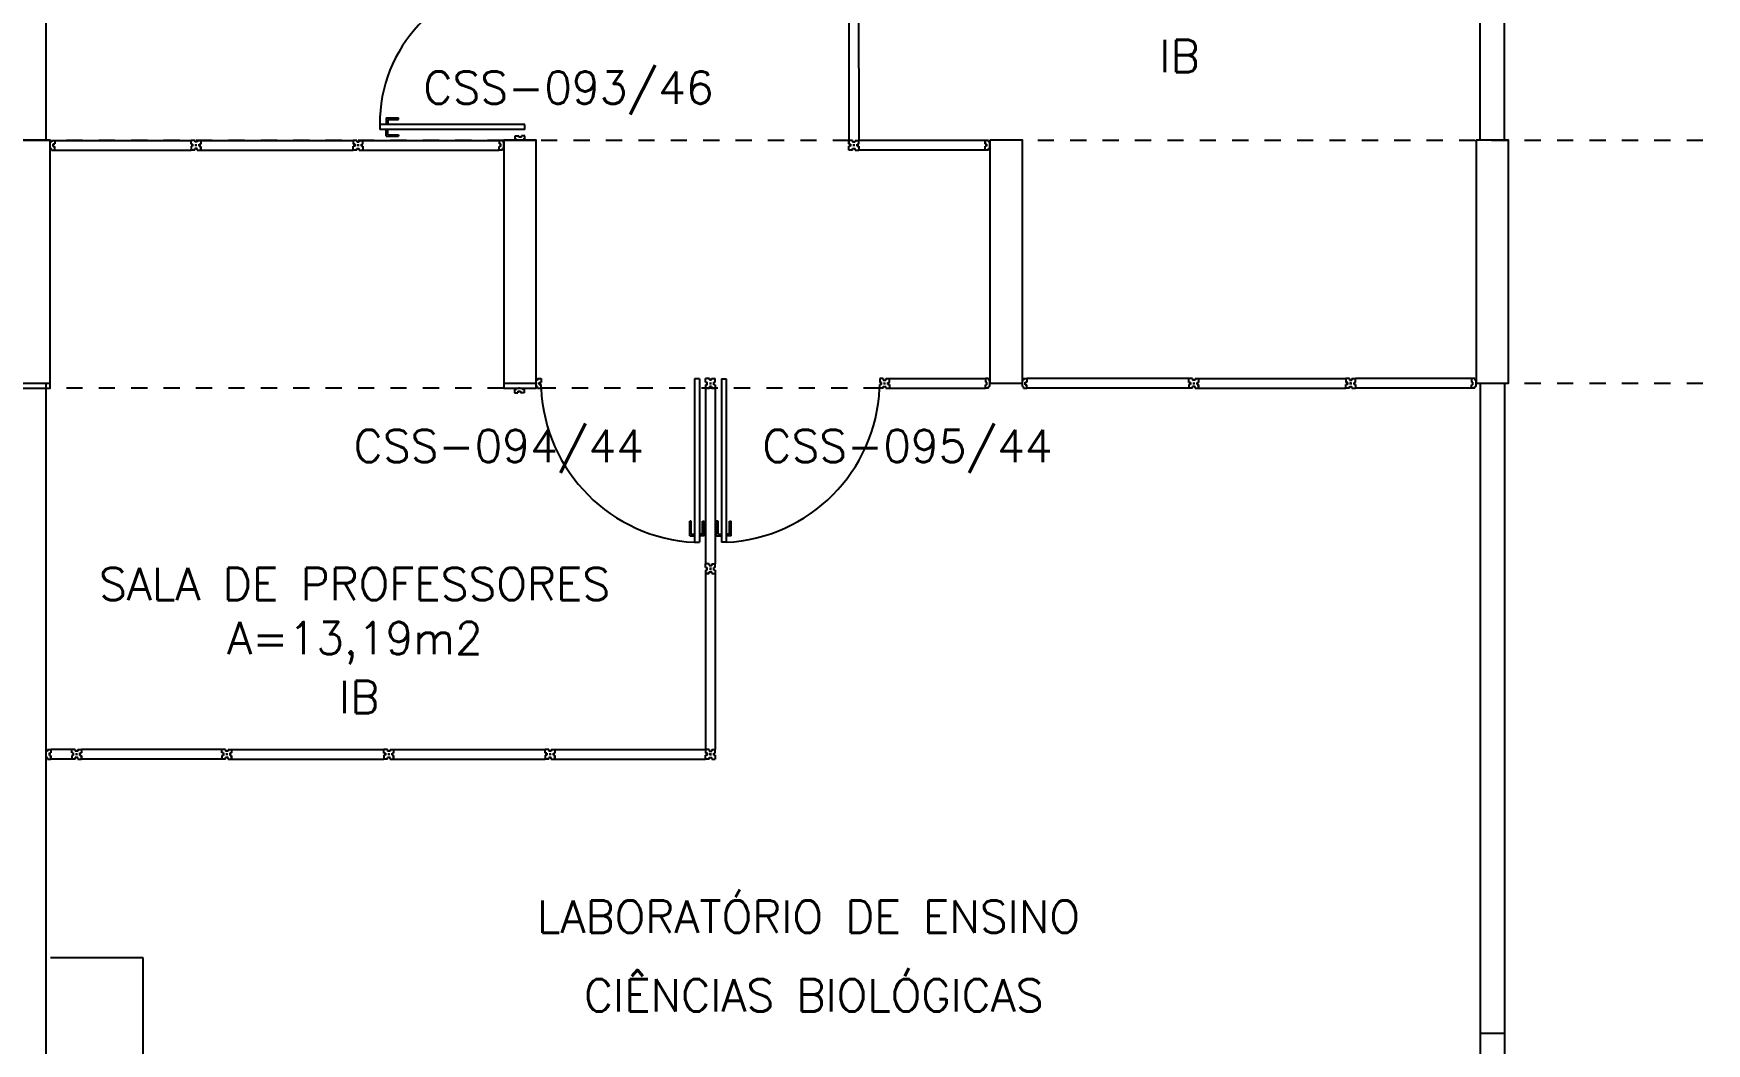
# Model space of a CAD drawing. Extents: x -248 to -11, y 347 to 447.
# Drawn here: x -144.17 to -133.84, y 401.5 to 407.74 of the extents above; entities that cross this region are included whole.
import ezdxf
from ezdxf.enums import TextEntityAlignment as Align

# ---------------------------------------------------------------- set-up
doc = ezdxf.new("R2010")
doc.units = 0
doc.header["$LTSCALE"] = 0.02
doc.header["$MEASUREMENT"] = 0
doc.linetypes.add('HIDDEN2', pattern=[0.1875, 0.125, -0.0625])
doc.layers.get('0').update_dxf_attribs({"linetype": 'CONTINUOUS'})
for name, color, linetype in [('ALV', 2, 'CONTINUOUS'), ('AREA', 2, 'CONTINUOUS'), ('BANC', 2, 'CONTINUOUS'), ('DIV', 2, 'CONTINUOUS'), ('ESQ', 1, 'CONTINUOUS'), ('ESTR', 3, 'CONTINUOUS'), ('PROJ', 1, 'HIDDEN2'), ('TEXT_CENTRO_CUSTO', 1, 'CONTINUOUS'), ('TEXTO', 2, 'CONTINUOUS'), ('TEXTO-ENDEREÇO', 2, 'CONTINUOUS')]:
    doc.layers.add(name, color=color, linetype=linetype)
doc.styles.add('UNB-100', font='simplex.shx', dxfattribs={"height": 0.2})
doc.styles.add('UNB-100-1', font='simplex.shx', dxfattribs={"height": 0.2})

# ---------------------------------------------------------------- blocks, each defined once
blk = doc.blocks.new('PILAR-SSS')
blk.add_lwpolyline([(0.003, -26.452), (0.003, -27.952), (0.203, -27.952), (0.203, -26.452)], close=True)

msp = doc.modelspace()

# ---------------------------------------------------------------- linework, layer by layer
at = {"layer": 'ALV'}
for p, q in [((-135.091, 407.077), (-135.091, 412.234)), ((-135.241, 407.077), (-135.241, 412.084)), ((-144.091, 407.077), (-144.091, 410.364)), ((-144.091, 390.567), (-144.091, 405.578)), ((-144.091, 390.567), (-144.091, 405.547))]:
    msp.add_line(p, q, dxfattribs=at)
at = {"layer": 'BANC'}
for p, q in [((-143.491, 402.032), (-144.063, 402.032)), ((-143.491, 399.207), (-143.491, 402.032))]:
    msp.add_line(p, q, dxfattribs=at)
at = {"layer": 'DIV'}
for p, q in [((-139.137, 408.077), (-139.136, 407.077)), ((-139.077, 408.077), (-139.076, 407.077)), ((-141.137, 407.174), (-142.032, 407.174)), ((-142.032, 407.174), (-142.032, 407.144)), ((-141.137, 407.144), (-142.032, 407.144)), ((-141.992, 407.216), (-141.992, 407.174)), ((-141.992, 407.216), (-141.917, 407.216)), ((-141.992, 407.102), (-141.992, 407.144)), ((-141.982, 407.206), (-141.982, 407.174)), ((-141.982, 407.206), (-141.917, 407.206)), ((-141.982, 407.112), (-141.982, 407.144)), ((-141.917, 407.206), (-141.917, 407.216)), ((-141.137, 407.144), (-141.137, 407.174)), ((-144.072, 407.047), (-144.061, 407.047)), ((-144.066, 407.067), (-144.058, 407.067)), ((-144.066, 407.048), (-144.066, 407.067)), ((-144.066, 407.042), (-144.066, 407.053)), ((-144.066, 407.027), (-144.066, 407.048)), ((-144.058, 407.077), (-144.058, 407.067)), ((-144.058, 407.077), (-144.038, 407.077)), ((-144.048, 407.039), (-144.048, 407.055)), ((-144.048, 407.055), (-144.038, 407.055)), ((-144.048, 407.039), (-144.038, 407.039)), ((-144.038, 407.077), (-143.196, 407.077)), ((-144.038, 407.077), (-144.038, 407.055)), ((-144.038, 407.017), (-144.038, 407.039)), ((-143.174, 407.077), (-143.196, 407.077)), ((-143.196, 407.053), (-143.196, 407.077)), ((-143.187, 407.053), (-143.196, 407.053)), ((-143.196, 407.041), (-143.196, 407.017)), ((-143.187, 407.041), (-143.196, 407.041)), ((-143.187, 407.053), (-143.187, 407.041)), ((-143.174, 407.077), (-143.174, 407.067)), ((-143.158, 407.067), (-143.174, 407.067)), ((-143.161, 407.047), (-143.172, 407.047)), ((-143.172, 407.047), (-143.161, 407.047)), ((-143.166, 407.054), (-143.166, 407.042)), ((-143.166, 407.053), (-143.166, 407.042)), ((-143.166, 407.042), (-143.166, 407.053)), ((-143.158, 407.077), (-143.158, 407.067)), ((-143.158, 407.077), (-143.136, 407.077)), ((-143.146, 407.053), (-143.146, 407.041)), ((-143.146, 407.053), (-143.136, 407.053)), ((-143.146, 407.041), (-143.146, 407.053)), ((-143.146, 407.053), (-143.136, 407.053)), ((-143.146, 407.041), (-143.136, 407.041)), ((-143.146, 407.041), (-143.136, 407.041)), ((-143.136, 407.077), (-142.196, 407.077)), ((-143.136, 407.077), (-143.136, 407.053)), ((-143.136, 407.017), (-143.136, 407.041)), ((-143.136, 407.038), (-143.136, 407.02)), ((-143.136, 407.017), (-143.136, 407.038)), ((-142.196, 407.077), (-142.196, 407.053)), ((-142.174, 407.077), (-142.196, 407.077)), ((-142.187, 407.053), (-142.196, 407.053)), ((-142.184, 407.053), (-142.196, 407.053)), ((-142.196, 407.017), (-142.196, 407.041)), ((-142.187, 407.041), (-142.196, 407.041)), ((-142.184, 407.041), (-142.196, 407.041)), ((-142.184, 407.041), (-142.184, 407.053)), ((-142.174, 407.077), (-142.174, 407.067)), ((-142.174, 407.067), (-142.158, 407.067)), ((-142.173, 407.047), (-142.159, 407.047)), ((-142.171, 407.047), (-142.161, 407.047)), ((-142.166, 407.054), (-142.166, 407.041)), ((-142.166, 407.042), (-142.166, 407.053)), ((-142.158, 407.077), (-142.158, 407.067)), ((-142.158, 407.077), (-142.136, 407.077)), ((-142.145, 407.053), (-142.136, 407.053)), ((-142.145, 407.041), (-142.145, 407.053)), ((-142.145, 407.041), (-142.136, 407.041)), ((-142.136, 407.077), (-141.294, 407.077)), ((-142.136, 407.053), (-142.136, 407.077)), ((-142.136, 407.041), (-142.136, 407.017)), ((-141.992, 407.102), (-141.917, 407.102)), ((-141.982, 407.112), (-141.917, 407.112)), ((-141.917, 407.112), (-141.917, 407.102)), ((-141.274, 407.077), (-141.294, 407.077)), ((-141.294, 407.077), (-141.294, 407.055)), ((-141.285, 407.055), (-141.294, 407.055)), ((-141.285, 407.039), (-141.294, 407.039)), ((-141.294, 407.017), (-141.294, 407.039)), ((-141.285, 407.039), (-141.285, 407.055)), ((-141.274, 407.077), (-141.274, 407.067)), ((-141.266, 407.067), (-141.274, 407.067)), ((-141.261, 407.047), (-141.272, 407.047)), ((-141.266, 407.048), (-141.266, 407.067)), ((-141.266, 407.042), (-141.266, 407.053)), ((-141.266, 407.027), (-141.266, 407.048)), ((-141.196, 407.105), (-141.174, 407.105)), ((-141.196, 407.085), (-141.196, 407.105)), ((-141.196, 407.085), (-141.186, 407.085)), ((-141.186, 407.077), (-141.186, 407.085)), ((-141.166, 407.077), (-141.186, 407.077)), ((-141.174, 407.096), (-141.174, 407.105)), ((-141.158, 407.096), (-141.174, 407.096)), ((-141.161, 407.077), (-141.171, 407.077)), ((-141.166, 407.072), (-141.166, 407.083)), ((-141.146, 407.077), (-141.166, 407.077)), ((-141.136, 407.105), (-141.158, 407.105)), ((-141.158, 407.096), (-141.158, 407.105)), ((-141.146, 407.077), (-141.146, 407.085)), ((-141.136, 407.085), (-141.146, 407.085)), ((-141.136, 407.085), (-141.136, 407.105)), ((-139.136, 407.077), (-139.136, 407.056)), ((-139.114, 407.077), (-139.136, 407.077)), ((-139.136, 407.077), (-139.136, 407.053)), ((-139.136, 407.056), (-139.136, 407.074)), ((-139.127, 407.053), (-139.136, 407.053)), ((-139.127, 407.053), (-139.136, 407.053)), ((-139.136, 407.017), (-139.136, 407.041)), ((-139.127, 407.041), (-139.136, 407.041)), ((-139.127, 407.041), (-139.136, 407.041)), ((-139.127, 407.053), (-139.127, 407.041)), ((-139.127, 407.041), (-139.127, 407.053)), ((-139.114, 407.077), (-139.114, 407.067)), ((-139.114, 407.067), (-139.098, 407.067)), ((-139.101, 407.047), (-139.112, 407.047)), ((-139.112, 407.047), (-139.101, 407.047)), ((-139.106, 407.053), (-139.106, 407.042)), ((-139.106, 407.042), (-139.106, 407.053)), ((-139.098, 407.077), (-139.076, 407.077)), ((-139.098, 407.077), (-139.098, 407.067)), ((-139.086, 407.053), (-139.076, 407.053)), ((-139.086, 407.041), (-139.086, 407.053)), ((-139.086, 407.041), (-139.076, 407.041)), ((-139.076, 407.053), (-139.076, 407.077)), ((-138.296, 407.077), (-139.076, 407.077)), ((-139.076, 407.041), (-139.076, 407.017)), ((-138.296, 407.077), (-138.296, 407.053)), ((-138.274, 407.077), (-138.296, 407.077)), ((-138.296, 407.077), (-138.296, 407.056)), ((-138.296, 407.056), (-138.296, 407.074)), ((-138.287, 407.053), (-138.296, 407.053)), ((-138.287, 407.053), (-138.296, 407.053)), ((-138.296, 407.017), (-138.296, 407.041)), ((-138.287, 407.041), (-138.296, 407.041)), ((-138.287, 407.041), (-138.296, 407.041)), ((-138.287, 407.041), (-138.287, 407.053)), ((-138.287, 407.053), (-138.287, 407.041)), ((-138.274, 407.077), (-138.274, 407.067)), ((-138.274, 407.067), (-138.266, 407.067)), ((-138.272, 407.047), (-138.261, 407.047)), ((-138.261, 407.047), (-138.272, 407.047)), ((-138.266, 407.027), (-138.266, 407.067)), ((-144.066, 407.027), (-144.058, 407.027)), ((-144.058, 407.017), (-144.058, 407.027)), ((-144.058, 407.017), (-144.038, 407.017)), ((-144.038, 407.017), (-143.196, 407.017)), ((-143.174, 407.017), (-143.196, 407.017)), ((-143.174, 407.017), (-143.174, 407.027)), ((-143.158, 407.027), (-143.174, 407.027)), ((-143.158, 407.017), (-143.158, 407.027)), ((-143.158, 407.017), (-143.136, 407.017)), ((-143.136, 407.017), (-142.196, 407.017)), ((-142.174, 407.017), (-142.196, 407.017)), ((-142.174, 407.027), (-142.158, 407.027)), ((-142.174, 407.017), (-142.174, 407.027)), ((-142.158, 407.017), (-142.158, 407.027)), ((-142.158, 407.017), (-142.136, 407.017)), ((-142.136, 407.017), (-141.294, 407.017)), ((-141.274, 407.017), (-141.294, 407.017)), ((-141.274, 407.017), (-141.274, 407.027)), ((-141.266, 407.027), (-141.274, 407.027)), ((-139.114, 407.017), (-139.136, 407.017)), ((-139.114, 407.017), (-139.114, 407.027)), ((-139.114, 407.027), (-139.098, 407.027)), ((-139.098, 407.017), (-139.098, 407.027)), ((-139.098, 407.017), (-139.076, 407.017)), ((-138.296, 407.017), (-139.076, 407.017)), ((-138.274, 407.017), (-138.296, 407.017)), ((-138.274, 407.027), (-138.266, 407.027)), ((-138.274, 407.017), (-138.274, 407.027)), ((-141.058, 405.597), (-141.066, 405.597)), ((-141.058, 405.607), (-141.036, 405.607)), ((-141.058, 405.607), (-141.058, 405.597)), ((-141.036, 405.607), (-141.036, 405.583)), ((-140.089, 405.606), (-140.089, 404.596)), ((-140.059, 405.606), (-140.089, 405.606)), ((-140.059, 405.606), (-140.059, 404.596)), ((-139.997, 405.607), (-140.021, 405.607)), ((-140.021, 405.585), (-140.021, 405.607)), ((-140.021, 405.585), (-140.021, 405.607)), ((-139.997, 405.607), (-140.021, 405.607)), ((-139.997, 405.598), (-139.997, 405.607)), ((-139.997, 405.598), (-139.997, 405.607)), ((-139.997, 405.598), (-139.985, 405.598)), ((-139.985, 405.598), (-139.997, 405.598)), ((-139.985, 405.607), (-139.961, 405.607)), ((-139.985, 405.598), (-139.985, 405.607)), ((-139.985, 405.607), (-139.961, 405.607)), ((-139.985, 405.598), (-139.985, 405.607)), ((-139.961, 405.585), (-139.961, 405.607)), ((-139.961, 405.585), (-139.961, 405.607)), ((-139.923, 405.606), (-139.923, 404.596)), ((-139.923, 405.606), (-139.893, 405.606)), ((-139.893, 405.606), (-139.893, 404.596)), ((-138.924, 405.607), (-138.946, 405.607)), ((-138.946, 405.607), (-138.946, 405.583)), ((-138.924, 405.607), (-138.924, 405.597)), ((-138.924, 405.597), (-138.908, 405.597)), ((-138.908, 405.607), (-138.886, 405.607)), ((-138.908, 405.607), (-138.908, 405.597)), ((-138.886, 405.583), (-138.886, 405.607)), ((-138.886, 405.607), (-138.294, 405.607)), ((-138.294, 405.607), (-138.294, 405.585)), ((-138.274, 405.607), (-138.294, 405.607)), ((-138.274, 405.607), (-138.274, 405.597)), ((-138.266, 405.597), (-138.274, 405.597)), ((-138.266, 405.578), (-138.266, 405.597)), ((-138.066, 405.578), (-138.066, 405.597)), ((-138.066, 405.597), (-138.058, 405.597)), ((-138.058, 405.607), (-138.038, 405.607)), ((-138.058, 405.607), (-138.058, 405.597)), ((-138.038, 405.607), (-138.038, 405.585)), ((-137.038, 405.607), (-138.038, 405.607)), ((-137.038, 405.583), (-137.038, 405.607)), ((-137.016, 405.607), (-137.038, 405.607)), ((-137.016, 405.607), (-137.016, 405.597)), ((-137, 405.597), (-137.016, 405.597)), ((-137, 405.607), (-136.978, 405.607)), ((-137, 405.607), (-137, 405.597)), ((-136.978, 405.607), (-136.07, 405.607)), ((-136.978, 405.607), (-136.978, 405.583)), ((-136.048, 405.607), (-136.07, 405.607)), ((-136.07, 405.607), (-136.07, 405.583)), ((-136.048, 405.607), (-136.048, 405.597)), ((-136.048, 405.597), (-136.032, 405.597)), ((-136.032, 405.607), (-136.01, 405.607)), ((-136.032, 405.607), (-136.032, 405.597)), ((-135.294, 405.607), (-136.01, 405.607)), ((-136.01, 405.583), (-136.01, 405.607)), ((-135.294, 405.607), (-135.294, 405.585)), ((-135.274, 405.607), (-135.294, 405.607)), ((-135.274, 405.607), (-135.274, 405.597)), ((-135.266, 405.597), (-135.274, 405.597)), ((-135.266, 405.578), (-135.266, 405.597)), ((-141.201, 405.539), (-141.191, 405.539)), ((-141.201, 405.539), (-141.201, 405.519)), ((-141.201, 405.519), (-141.179, 405.519)), ((-141.191, 405.547), (-141.191, 405.539)), ((-141.191, 405.547), (-141.17, 405.547)), ((-141.179, 405.529), (-141.163, 405.529)), ((-141.179, 405.529), (-141.179, 405.519)), ((-141.176, 405.547), (-141.166, 405.547)), ((-141.171, 405.553), (-141.171, 405.542)), ((-141.17, 405.547), (-141.151, 405.547)), ((-141.163, 405.529), (-141.163, 405.519)), ((-141.141, 405.519), (-141.163, 405.519)), ((-141.151, 405.547), (-141.151, 405.539)), ((-141.141, 405.539), (-141.151, 405.539)), ((-141.141, 405.539), (-141.141, 405.519)), ((-141.061, 405.577), (-141.072, 405.577)), ((-141.062, 405.577), (-141.072, 405.577)), ((-141.066, 405.572), (-141.066, 405.583)), ((-141.058, 405.557), (-141.066, 405.557)), ((-141.058, 405.547), (-141.058, 405.557)), ((-141.058, 405.547), (-141.036, 405.547)), ((-141.048, 405.571), (-141.048, 405.583)), ((-141.048, 405.583), (-141.036, 405.583)), ((-141.048, 405.571), (-141.036, 405.571)), ((-141.036, 405.547), (-141.036, 405.571)), ((-140.021, 405.585), (-140.011, 405.585)), ((-140.021, 405.585), (-140.011, 405.585)), ((-140.021, 405.569), (-140.021, 405.547)), ((-140.021, 405.569), (-140.011, 405.569)), ((-140.021, 405.569), (-140.021, 405.547)), ((-140.021, 405.569), (-140.011, 405.569)), ((-140.021, 405.547), (-140.021, 404.463)), ((-140.021, 405.547), (-139.997, 405.547)), ((-140.021, 405.547), (-140, 405.547)), ((-140.021, 405.547), (-139.997, 405.547)), ((-140, 405.547), (-140.018, 405.547)), ((-140.011, 405.569), (-140.011, 405.585)), ((-140.011, 405.569), (-140.011, 405.585)), ((-139.997, 405.557), (-139.997, 405.547)), ((-139.985, 405.557), (-139.997, 405.557)), ((-139.997, 405.557), (-139.997, 405.547)), ((-139.997, 405.557), (-139.985, 405.557)), ((-139.997, 405.557), (-139.997, 405.547)), ((-139.997, 405.557), (-139.985, 405.557)), ((-139.997, 405.557), (-139.997, 405.547)), ((-139.985, 405.557), (-139.997, 405.557)), ((-139.986, 405.577), (-139.996, 405.577)), ((-139.996, 405.577), (-139.986, 405.577)), ((-139.996, 405.577), (-139.986, 405.577)), ((-139.986, 405.577), (-139.996, 405.577)), ((-139.991, 405.583), (-139.991, 405.572)), ((-139.991, 405.572), (-139.991, 405.583)), ((-139.991, 405.583), (-139.991, 405.572)), ((-139.991, 405.572), (-139.991, 405.583)), ((-139.985, 405.557), (-139.985, 405.547)), ((-139.985, 405.557), (-139.985, 405.547)), ((-139.985, 405.557), (-139.985, 405.547)), ((-139.985, 405.557), (-139.985, 405.547)), ((-139.961, 405.547), (-139.985, 405.547)), ((-139.961, 405.547), (-139.985, 405.547)), ((-139.961, 405.547), (-139.982, 405.547)), ((-139.982, 405.547), (-139.964, 405.547)), ((-139.961, 405.585), (-139.971, 405.585)), ((-139.971, 405.569), (-139.971, 405.585)), ((-139.961, 405.585), (-139.971, 405.585)), ((-139.971, 405.569), (-139.971, 405.585)), ((-139.961, 405.569), (-139.971, 405.569)), ((-139.961, 405.569), (-139.971, 405.569)), ((-139.961, 405.569), (-139.961, 405.547)), ((-139.961, 405.569), (-139.961, 405.547)), ((-139.961, 405.547), (-139.961, 404.463)), ((-138.935, 405.583), (-138.946, 405.583)), ((-138.946, 405.547), (-138.946, 405.571)), ((-138.935, 405.571), (-138.946, 405.571)), ((-138.924, 405.547), (-138.946, 405.547)), ((-138.935, 405.571), (-138.935, 405.583)), ((-138.924, 405.557), (-138.908, 405.557)), ((-138.924, 405.547), (-138.924, 405.557)), ((-138.921, 405.577), (-138.911, 405.577)), ((-138.921, 405.577), (-138.911, 405.577)), ((-138.916, 405.572), (-138.916, 405.583)), ((-138.908, 405.547), (-138.908, 405.557)), ((-138.908, 405.547), (-138.886, 405.547)), ((-138.896, 405.571), (-138.896, 405.583)), ((-138.896, 405.583), (-138.886, 405.583)), ((-138.896, 405.571), (-138.886, 405.571)), ((-138.886, 405.571), (-138.886, 405.547)), ((-138.886, 405.547), (-138.294, 405.547)), ((-138.285, 405.585), (-138.294, 405.585)), ((-138.294, 405.547), (-138.294, 405.569)), ((-138.285, 405.569), (-138.294, 405.569)), ((-138.274, 405.547), (-138.294, 405.547)), ((-138.285, 405.569), (-138.285, 405.585)), ((-138.266, 405.557), (-138.274, 405.557)), ((-138.274, 405.547), (-138.274, 405.557)), ((-138.261, 405.577), (-138.272, 405.577)), ((-138.266, 405.572), (-138.266, 405.583)), ((-138.266, 405.557), (-138.266, 405.578)), ((-138.072, 405.577), (-138.061, 405.577)), ((-138.066, 405.572), (-138.066, 405.583)), ((-138.066, 405.557), (-138.066, 405.578)), ((-138.066, 405.557), (-138.058, 405.557)), ((-138.058, 405.547), (-138.058, 405.557)), ((-138.058, 405.547), (-138.038, 405.547)), ((-138.048, 405.585), (-138.038, 405.585)), ((-138.048, 405.569), (-138.048, 405.585)), ((-138.048, 405.569), (-138.038, 405.569)), ((-138.038, 405.547), (-138.038, 405.569)), ((-137.038, 405.547), (-138.038, 405.547)), ((-137.029, 405.583), (-137.038, 405.583)), ((-137.038, 405.571), (-137.038, 405.547)), ((-137.029, 405.571), (-137.038, 405.571)), ((-137.016, 405.547), (-137.038, 405.547)), ((-137.029, 405.583), (-137.029, 405.571)), ((-137.016, 405.547), (-137.016, 405.557)), ((-137, 405.557), (-137.016, 405.557)), ((-137.013, 405.577), (-137.003, 405.577)), ((-137.003, 405.577), (-137.013, 405.577)), ((-137.008, 405.572), (-137.008, 405.583)), ((-137.008, 405.583), (-137.008, 405.572)), ((-137, 405.547), (-137, 405.557)), ((-137, 405.547), (-136.978, 405.547)), ((-136.988, 405.583), (-136.978, 405.583)), ((-136.988, 405.571), (-136.988, 405.583)), ((-136.988, 405.583), (-136.978, 405.583)), ((-136.988, 405.583), (-136.988, 405.571)), ((-136.988, 405.571), (-136.978, 405.571)), ((-136.988, 405.571), (-136.978, 405.571)), ((-136.978, 405.547), (-136.978, 405.571)), ((-136.978, 405.547), (-136.978, 405.568)), ((-136.978, 405.568), (-136.978, 405.55)), ((-136.978, 405.547), (-136.07, 405.547)), ((-136.058, 405.583), (-136.07, 405.583)), ((-136.07, 405.547), (-136.07, 405.571)), ((-136.058, 405.571), (-136.07, 405.571)), ((-136.048, 405.547), (-136.07, 405.547)), ((-136.058, 405.571), (-136.058, 405.583)), ((-136.048, 405.557), (-136.032, 405.557)), ((-136.048, 405.547), (-136.048, 405.557)), ((-136.047, 405.577), (-136.033, 405.577)), ((-136.045, 405.577), (-136.035, 405.577)), ((-136.04, 405.584), (-136.04, 405.571)), ((-136.04, 405.572), (-136.04, 405.583)), ((-136.032, 405.547), (-136.032, 405.557)), ((-136.032, 405.547), (-136.01, 405.547)), ((-136.019, 405.571), (-136.019, 405.583)), ((-136.019, 405.583), (-136.01, 405.583)), ((-136.019, 405.571), (-136.01, 405.571)), ((-136.01, 405.571), (-136.01, 405.547)), ((-135.294, 405.547), (-136.01, 405.547)), ((-135.285, 405.585), (-135.294, 405.585)), ((-135.294, 405.547), (-135.294, 405.569)), ((-135.285, 405.569), (-135.294, 405.569)), ((-135.274, 405.547), (-135.294, 405.547)), ((-135.285, 405.569), (-135.285, 405.585)), ((-135.266, 405.557), (-135.274, 405.557)), ((-135.274, 405.547), (-135.274, 405.557)), ((-135.261, 405.577), (-135.272, 405.577)), ((-135.266, 405.572), (-135.266, 405.583)), ((-135.266, 405.557), (-135.266, 405.578)), ((-140.119, 404.636), (-140.119, 404.726)), ((-140.109, 404.726), (-140.119, 404.726)), ((-140.109, 404.646), (-140.109, 404.726)), ((-140.039, 404.646), (-140.039, 404.726)), ((-140.039, 404.726), (-140.03, 404.726)), ((-140.029, 404.636), (-140.029, 404.726)), ((-139.943, 404.726), (-139.953, 404.726)), ((-139.953, 404.636), (-139.953, 404.726)), ((-139.943, 404.646), (-139.943, 404.726)), ((-139.873, 404.726), (-139.863, 404.726)), ((-139.873, 404.646), (-139.873, 404.726)), ((-139.863, 404.636), (-139.863, 404.726)), ((-140.119, 404.636), (-140.089, 404.636)), ((-140.109, 404.646), (-140.089, 404.646)), ((-140.089, 404.596), (-140.059, 404.596)), ((-140.039, 404.646), (-140.059, 404.646)), ((-140.029, 404.636), (-140.059, 404.636)), ((-139.953, 404.636), (-139.923, 404.636)), ((-139.943, 404.646), (-139.923, 404.646)), ((-139.893, 404.596), (-139.923, 404.596)), ((-139.873, 404.646), (-139.893, 404.646)), ((-139.863, 404.636), (-139.893, 404.636)), ((-139.999, 404.463), (-140.021, 404.463)), ((-139.999, 404.463), (-140.021, 404.463)), ((-140.021, 404.441), (-140.021, 404.463)), ((-139.999, 404.463), (-139.999, 404.453)), ((-139.999, 404.453), (-139.983, 404.453)), ((-139.983, 404.463), (-139.983, 404.453)), ((-139.983, 404.463), (-139.961, 404.463)), ((-139.983, 404.463), (-139.961, 404.463)), ((-139.961, 404.441), (-139.961, 404.463)), ((-140.021, 404.441), (-140.011, 404.441)), ((-140.021, 404.425), (-140.011, 404.425)), ((-140.021, 404.425), (-140.021, 404.403)), ((-140.021, 404.403), (-140.021, 403.318)), ((-139.999, 404.403), (-140.021, 404.403)), ((-140.021, 404.403), (-140, 404.403)), ((-140, 404.403), (-140.018, 404.403)), ((-140.011, 404.425), (-140.011, 404.441)), ((-139.999, 404.403), (-139.999, 404.413)), ((-139.999, 404.413), (-139.983, 404.413)), ((-139.985, 404.433), (-139.997, 404.433)), ((-139.996, 404.433), (-139.986, 404.433)), ((-139.986, 404.433), (-139.996, 404.433)), ((-139.996, 404.433), (-139.986, 404.433)), ((-139.991, 404.44), (-139.991, 404.425)), ((-139.991, 404.428), (-139.991, 404.438)), ((-139.991, 404.428), (-139.991, 404.438)), ((-139.991, 404.438), (-139.991, 404.428)), ((-139.983, 404.403), (-139.983, 404.413)), ((-139.983, 404.403), (-139.961, 404.403)), ((-139.971, 404.425), (-139.971, 404.441)), ((-139.961, 404.441), (-139.971, 404.441)), ((-139.961, 404.425), (-139.971, 404.425)), ((-139.961, 404.425), (-139.961, 404.403)), ((-139.961, 404.403), (-139.961, 403.318)), ((-144.083, 403.318), (-144.083, 403.308)), ((-144.083, 403.318), (-144.061, 403.318)), ((-144.061, 403.318), (-144.061, 403.296)), ((-143.933, 403.318), (-144.061, 403.318)), ((-143.933, 403.296), (-143.933, 403.318)), ((-143.911, 403.318), (-143.933, 403.318)), ((-143.911, 403.318), (-143.911, 403.308)), ((-143.895, 403.318), (-143.873, 403.318)), ((-143.895, 403.318), (-143.895, 403.308)), ((-143.873, 403.318), (-143.873, 403.296)), ((-143.006, 403.318), (-143.873, 403.318)), ((-142.984, 403.318), (-143.006, 403.318)), ((-143.006, 403.296), (-143.006, 403.318)), ((-142.984, 403.318), (-142.984, 403.308)), ((-142.968, 403.318), (-142.968, 403.308)), ((-142.968, 403.318), (-142.946, 403.318)), ((-142.946, 403.318), (-142.006, 403.318)), ((-142.946, 403.318), (-142.946, 403.296)), ((-141.984, 403.318), (-142.006, 403.318)), ((-142.006, 403.294), (-142.006, 403.318)), ((-141.984, 403.318), (-141.984, 403.308)), ((-141.968, 403.318), (-141.968, 403.308)), ((-141.968, 403.318), (-141.946, 403.318)), ((-141.946, 403.318), (-141.946, 403.294)), ((-141.946, 403.318), (-141.011, 403.318)), ((-140.989, 403.318), (-141.011, 403.318)), ((-141.011, 403.294), (-141.011, 403.318)), ((-140.989, 403.318), (-140.989, 403.308)), ((-140.973, 403.318), (-140.951, 403.318)), ((-140.973, 403.318), (-140.973, 403.308)), ((-140.951, 403.318), (-140.021, 403.318)), ((-140.951, 403.318), (-140.951, 403.294)), ((-140.021, 403.318), (-140.021, 403.294)), ((-139.999, 403.318), (-140.021, 403.318)), ((-139.999, 403.318), (-139.999, 403.308)), ((-139.983, 403.318), (-139.983, 403.308)), ((-139.983, 403.318), (-139.961, 403.318)), ((-139.961, 403.294), (-139.961, 403.318)), ((-144.097, 403.288), (-144.086, 403.288)), ((-144.083, 403.308), (-144.091, 403.308)), ((-144.083, 403.268), (-144.091, 403.268)), ((-144.083, 403.258), (-144.083, 403.268)), ((-144.083, 403.258), (-144.061, 403.258)), ((-144.071, 403.296), (-144.071, 403.28)), ((-144.071, 403.296), (-144.061, 403.296)), ((-144.071, 403.28), (-144.071, 403.296)), ((-144.071, 403.296), (-144.061, 403.296)), ((-144.071, 403.28), (-144.061, 403.28)), ((-144.071, 403.28), (-144.061, 403.28)), ((-144.061, 403.258), (-144.061, 403.28)), ((-144.061, 403.279), (-144.061, 403.261)), ((-144.061, 403.258), (-144.061, 403.279)), ((-143.933, 403.258), (-144.061, 403.258)), ((-143.924, 403.296), (-143.933, 403.296)), ((-143.933, 403.28), (-143.933, 403.258)), ((-143.924, 403.28), (-143.933, 403.28)), ((-143.911, 403.258), (-143.933, 403.258)), ((-143.924, 403.296), (-143.924, 403.28)), ((-143.895, 403.308), (-143.911, 403.308)), ((-143.895, 403.268), (-143.911, 403.268)), ((-143.911, 403.258), (-143.911, 403.268)), ((-143.908, 403.288), (-143.898, 403.288)), ((-143.898, 403.288), (-143.908, 403.288)), ((-143.903, 403.283), (-143.903, 403.293)), ((-143.903, 403.293), (-143.903, 403.283)), ((-143.895, 403.258), (-143.895, 403.268)), ((-143.895, 403.258), (-143.873, 403.258)), ((-143.883, 403.296), (-143.873, 403.296)), ((-143.883, 403.28), (-143.883, 403.296)), ((-143.883, 403.296), (-143.873, 403.296)), ((-143.883, 403.296), (-143.883, 403.28)), ((-143.883, 403.28), (-143.873, 403.28)), ((-143.883, 403.28), (-143.873, 403.28)), ((-143.873, 403.258), (-143.873, 403.28)), ((-143.873, 403.258), (-143.873, 403.279)), ((-143.873, 403.279), (-143.873, 403.261)), ((-143.006, 403.258), (-143.873, 403.258)), ((-142.997, 403.296), (-143.006, 403.296)), ((-142.997, 403.28), (-143.006, 403.28)), ((-143.006, 403.28), (-143.006, 403.258)), ((-142.984, 403.258), (-143.006, 403.258)), ((-142.997, 403.296), (-142.997, 403.28)), ((-142.968, 403.308), (-142.984, 403.308)), ((-142.984, 403.258), (-142.984, 403.268)), ((-142.968, 403.268), (-142.984, 403.268)), ((-142.971, 403.288), (-142.981, 403.288)), ((-142.981, 403.288), (-142.971, 403.288)), ((-142.976, 403.293), (-142.976, 403.283)), ((-142.976, 403.283), (-142.976, 403.293)), ((-142.968, 403.258), (-142.968, 403.268)), ((-142.968, 403.258), (-142.946, 403.258)), ((-142.956, 403.296), (-142.956, 403.28)), ((-142.956, 403.296), (-142.946, 403.296)), ((-142.956, 403.28), (-142.956, 403.296)), ((-142.956, 403.296), (-142.946, 403.296)), ((-142.956, 403.28), (-142.946, 403.28)), ((-142.956, 403.28), (-142.946, 403.28)), ((-142.946, 403.258), (-142.946, 403.28)), ((-142.946, 403.279), (-142.946, 403.261)), ((-142.946, 403.258), (-142.946, 403.279)), ((-142.946, 403.258), (-142.006, 403.258)), ((-141.997, 403.294), (-142.006, 403.294)), ((-141.997, 403.294), (-142.006, 403.294)), ((-141.997, 403.282), (-142.006, 403.282)), ((-141.997, 403.282), (-142.006, 403.282)), ((-142.006, 403.282), (-142.006, 403.258)), ((-141.984, 403.258), (-142.006, 403.258)), ((-141.997, 403.282), (-141.997, 403.294)), ((-141.997, 403.294), (-141.997, 403.282)), ((-141.968, 403.308), (-141.984, 403.308)), ((-141.968, 403.268), (-141.984, 403.268)), ((-141.984, 403.258), (-141.984, 403.268)), ((-141.971, 403.288), (-141.981, 403.288)), ((-141.981, 403.288), (-141.971, 403.288)), ((-141.976, 403.293), (-141.976, 403.283)), ((-141.976, 403.283), (-141.976, 403.293)), ((-141.968, 403.258), (-141.968, 403.268)), ((-141.968, 403.258), (-141.946, 403.258)), ((-141.956, 403.294), (-141.956, 403.282)), ((-141.956, 403.294), (-141.946, 403.294)), ((-141.956, 403.282), (-141.956, 403.294)), ((-141.956, 403.294), (-141.946, 403.294)), ((-141.956, 403.282), (-141.946, 403.282)), ((-141.956, 403.282), (-141.946, 403.282)), ((-141.946, 403.258), (-141.946, 403.282)), ((-141.946, 403.279), (-141.946, 403.261)), ((-141.946, 403.258), (-141.946, 403.279)), ((-141.946, 403.258), (-141.011, 403.258)), ((-141.001, 403.294), (-141.011, 403.294)), ((-141.001, 403.294), (-141.011, 403.294)), ((-141.001, 403.282), (-141.011, 403.282)), ((-141.011, 403.282), (-141.011, 403.258)), ((-141.001, 403.282), (-141.011, 403.282)), ((-140.989, 403.258), (-141.011, 403.258)), ((-141.001, 403.294), (-141.001, 403.282)), ((-141.001, 403.282), (-141.001, 403.294)), ((-140.973, 403.308), (-140.989, 403.308)), ((-140.973, 403.268), (-140.989, 403.268)), ((-140.989, 403.258), (-140.989, 403.268)), ((-140.976, 403.288), (-140.986, 403.288)), ((-140.986, 403.288), (-140.976, 403.288)), ((-140.981, 403.293), (-140.981, 403.283)), ((-140.981, 403.283), (-140.981, 403.293)), ((-140.973, 403.258), (-140.973, 403.268)), ((-140.973, 403.258), (-140.951, 403.258)), ((-140.96, 403.294), (-140.96, 403.282)), ((-140.96, 403.294), (-140.951, 403.294)), ((-140.96, 403.282), (-140.96, 403.294)), ((-140.96, 403.294), (-140.951, 403.294)), ((-140.96, 403.282), (-140.951, 403.282)), ((-140.96, 403.282), (-140.951, 403.282)), ((-140.951, 403.258), (-140.951, 403.282)), ((-140.951, 403.279), (-140.951, 403.261)), ((-140.951, 403.258), (-140.951, 403.279)), ((-140.951, 403.258), (-140.021, 403.258)), ((-140.01, 403.294), (-140.021, 403.294)), ((-140.01, 403.282), (-140.021, 403.282)), ((-140.021, 403.258), (-140.021, 403.282)), ((-139.999, 403.258), (-140.021, 403.258)), ((-140.01, 403.282), (-140.01, 403.294)), ((-139.999, 403.308), (-139.983, 403.308)), ((-139.999, 403.258), (-139.999, 403.268)), ((-139.999, 403.268), (-139.983, 403.268)), ((-139.985, 403.288), (-139.998, 403.288)), ((-139.996, 403.288), (-139.986, 403.288)), ((-139.991, 403.295), (-139.991, 403.281)), ((-139.991, 403.283), (-139.991, 403.293)), ((-139.983, 403.258), (-139.983, 403.268)), ((-139.983, 403.258), (-139.961, 403.258)), ((-139.971, 403.294), (-139.961, 403.294)), ((-139.971, 403.282), (-139.971, 403.294)), ((-139.971, 403.282), (-139.961, 403.282)), ((-139.961, 403.282), (-139.961, 403.258))]:
    msp.add_line(p, q, dxfattribs=at)
for centre, radius, start, end in [((-141.147, 407.184), 0.884, 93.1468, 180.65), ((-140.04, 405.592), 0.997, 182.6054, 267.1713), ((-139.943, 405.592), 0.997, 272.8287, 357.3946)]:
    msp.add_arc(centre, radius, start, end, dxfattribs=at)
at = {"layer": 'ESQ'}
for p, q in [((-135.241, 405.577), (-135.241, 401.566)), ((-135.241, 405.547), (-135.241, 390.567)), ((-135.091, 405.577), (-135.091, 401.566)), ((-135.091, 405.547), (-135.091, 390.567)), ((-135.241, 401.566), (-135.091, 401.566)), ((-135.241, 401.566), (-135.241, 401.426)), ((-135.091, 401.566), (-135.091, 401.426))]:
    msp.add_line(p, q, dxfattribs=at)
at = {"layer": 'ESTR'}
for points in [[(-144.266, 407.077), (-144.266, 405.547), (-144.066, 405.547), (-144.066, 407.077)], [(-141.266, 407.077), (-141.266, 405.547), (-141.066, 405.547), (-141.066, 407.077)]]:
    msp.add_lwpolyline(points, close=True, dxfattribs=at)
at = {"layer": 'PROJ'}
for p, q in [((-141.266, 407.077), (-144.066, 407.077)), ((-139.136, 407.077), (-141.066, 407.077)), ((-135.071, 407.077), (-138.066, 407.077)), ((-132.266, 407.077), (-135.066, 407.077)), ((-141.266, 405.547), (-144.066, 405.547)), ((-138.946, 405.547), (-141.036, 405.547)), ((-132.266, 405.577), (-135.091, 405.577))]:
    msp.add_line(p, q, dxfattribs=at)

# ---------------------------------------------------------------- block references
at = {"layer": 'ESTR'}
for p in [(-144.269, 433.53), (-141.269, 433.53), (-138.269, 433.53), (-135.269, 433.53)]:
    msp.add_blockref('PILAR-SSS', p, dxfattribs=at)

# ---------------------------------------------------------------- texts
at = {"layer": 'AREA', "style": 'UNB-100'}
msp.add_text('A=13,19m2', height=0.2, dxfattribs=at).set_placement((-142.973, 403.905))
at = {"layer": 'TEXT_CENTRO_CUSTO', "style": 'UNB-100'}
for p in [(-137.096, 407.497), (-142.159, 403.541)]:
    msp.add_text('IB', height=0.2, dxfattribs=at).set_placement(p, align=Align.CENTER)
at = {"layer": 'TEXTO', "style": 'UNB-100'}
for s, p in [('SALA DE PROFESSORES', (-143.764, 404.239)), ('LABORATÓRIO DE ENSINO', (-141.062, 402.186)), ('CIÊNCIAS BIOLÓGICAS', (-140.772, 401.7))]:
    msp.add_text(s, height=0.2, dxfattribs=at).set_placement(p)
at = {"layer": 'TEXTO-ENDEREÇO', "style": 'UNB-100-1'}
for s, p in [('CSS-093/46', (-140.867, 407.303)), ('CSS-094/44', (-141.297, 405.091)), ('CSS-095/44', (-138.775, 405.091))]:
    msp.add_text(s, height=0.2, rotation=360, dxfattribs=at).set_placement(p, align=Align.CENTER)

doc.saveas('drawing.dxf')
